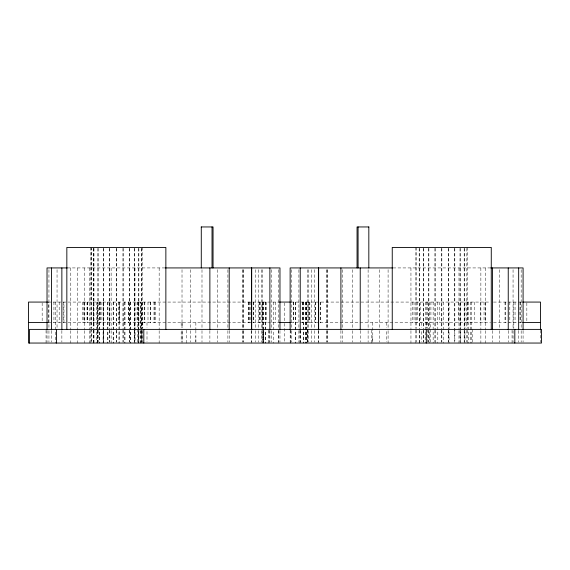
<?xml version="1.0" encoding="UTF-8"?>
<svg xmlns="http://www.w3.org/2000/svg" width="570" height="570" viewBox="0 0 570 570"><rect width="100%" height="100%" fill="white"/><g stroke="black" fill="none" stroke-linecap="round" stroke-linejoin="round"><path stroke-width="0.43" stroke-dasharray="2.85 2.14" d="M48.614 322.563L48.614 302.072M63.975 322.563L63.975 302.072M137.691 342.192L137.691 322.563M195.866 342.192L195.866 336.222M372.787 342.192L372.787 336.222M430.713 342.192L430.713 322.563M520.389 302.072L520.025 312.317L520.389 322.563M67.36 267.929L164.901 267.929M393.001 267.929L490.535 267.929M48.087 302.072L278.83 302.072M291.056 302.072L490.642 302.072M493.463 302.072L522.697 302.072M48.087 322.563L278.83 322.563M290.173 322.563L490.642 322.563M493.463 322.563L522.697 322.563M540.503 330.244L540.503 342.192M526.844 302.927L526.844 322.563M523.082 330.678L523.082 342.164M521.165 269.695L521.165 329.795M521.165 330.678L521.165 342.164M520.025 302.072L520.025 322.563M518.672 330.678L518.672 342.164M515.066 302.072L515.066 322.563M513.819 302.072L513.819 328.534M513.064 269.695L513.064 329.795M513.064 330.678L513.064 342.164M512.059 330.244L512.059 343.047M509.822 302.072L509.822 322.563M508.241 330.678L508.241 342.164M505.747 302.072L505.747 322.563M505.027 302.072L505.027 322.563M499.32 269.695L499.32 329.795M499.32 330.678L499.32 342.164M492.494 330.678L492.494 342.164M485.547 267.929L485.547 329.795M485.547 330.678L485.547 343.047M485.284 302.072L485.284 322.563M484.051 302.072L484.051 322.563M480.866 267.929L480.866 329.795M480.866 330.678L480.866 343.047M480.425 302.072L480.425 322.563M474.668 302.072L474.668 322.563M472.501 329.389L472.501 342.192M471.504 302.072L471.504 343.047M470.742 302.072L470.742 343.047M468.497 302.072L468.497 343.047M467.699 247.437L467.699 328.505M467.699 330.244L467.699 343.047M467.158 302.072L467.158 322.563M466.837 248.32L466.787 328.505M466.837 330.244L466.787 342.192M464.928 302.072L464.928 343.047M464.272 248.32L464.272 328.505M464.272 330.244L464.272 342.192M464.172 248.32L464.172 328.505M464.172 330.244L464.172 342.192M460.275 302.072L460.275 343.047M460.168 248.32L460.168 328.505M460.168 330.244L460.168 342.192M460.033 248.32L460.033 328.505M460.033 330.244L460.033 342.192M458.978 267.929L458.978 329.795M458.978 330.678L458.978 343.047M458.415 302.072L458.415 322.563M454.817 248.32L454.853 343.047M454.646 248.32L454.646 328.505M454.646 330.244L454.646 342.192M449.039 302.072L449.039 343.047M448.569 248.32L448.569 328.505M448.569 330.244L448.569 342.192M448.376 248.32L448.376 328.505M448.376 330.244L448.376 342.192M443.218 302.072L443.218 343.047M441.857 248.32L441.857 328.505M441.857 330.244L441.857 342.192M441.665 248.32L441.665 328.505M441.665 330.244L441.665 342.192M439.655 302.072L439.655 322.563M437.803 302.072L437.803 343.047M435.145 248.32L435.131 329.795M435.145 330.244L435.131 343.047M434.953 248.32L434.953 328.505M434.953 330.244L434.953 342.192M433.15 302.072L433.15 343.047M430.913 302.072L430.913 322.563M429.573 302.072L429.573 343.047M428.875 248.32L428.875 328.505M428.875 330.244L428.875 342.192M428.704 248.32L428.704 328.505M428.704 330.244L428.704 342.192M427.564 329.389L427.564 342.192M427.329 302.072L427.329 328.534M426.567 302.072L426.567 328.534M426.396 322.563L426.396 327.686M425.313 302.072L425.313 343.047M423.489 248.32L423.489 328.505M423.489 330.244L423.489 342.192M423.346 248.32L423.346 328.505M423.346 330.244L423.346 342.192M421.38 322.563L421.38 327.686M421.38 331.526L421.38 341.765M420.176 302.072L420.176 322.563M419.349 248.32L419.349 328.505M419.349 330.244L419.349 343.047M419.171 248.32L419.249 328.505M419.171 330.244L419.249 343.047M417.646 302.072L417.646 322.563M416.734 247.437L416.677 328.505M416.677 330.244L416.734 342.192M415.822 247.437L415.822 328.505M415.822 330.244L415.822 343.047M414.027 302.072L414.027 322.563M412.787 302.072L412.787 322.563M410.949 267.929L410.949 329.795M410.949 330.678L410.949 343.047M388.092 269.695L388.092 329.795M388.092 330.678L388.092 343.047M386.446 322.563L386.446 327.686M386.446 331.526L386.446 341.765M379.698 269.695L379.698 329.795M379.698 330.678L379.698 342.164M372.787 322.563L372.787 341.765M371.462 330.244L371.462 343.047M368.113 269.695L368.113 329.795M368.113 330.678L368.113 342.164M360.226 330.678L360.226 342.164M352.374 269.695L352.374 329.795M352.374 330.678L352.374 342.164M342.214 269.695L342.214 329.795M342.214 330.678L342.214 342.164M340.91 330.678L340.91 342.164M327.344 269.695L327.344 329.795M327.344 330.678L327.344 342.164M327.038 269.695L327.038 329.795M327.038 330.678L327.038 342.164M326.824 269.695L326.824 329.795M326.824 330.678L326.824 342.164M320.34 302.072L320.34 322.563M320.19 302.072L320.19 322.563M318.637 330.678L318.637 342.164M318.416 330.678L318.416 343.047M315.538 302.072L315.538 322.563M315.41 302.072L315.41 322.563M314.512 269.695L314.512 329.795M314.512 330.678L314.512 342.164M311.704 269.695L311.704 329.795M311.704 330.678L311.704 342.164M309.845 302.072L309.845 322.563M309.738 302.072L309.738 322.563M308.726 269.695L308.726 329.795M308.726 330.678L308.726 342.164M308.406 302.072L308.406 322.563M307.693 269.695L307.693 329.795M307.693 330.678L307.693 342.164M307.565 329.389L307.565 342.192M307.408 329.389L307.408 342.192M306.567 302.072L306.567 343.047M306.411 302.072L306.411 343.047M306.254 302.072L306.254 322.563M305.812 302.072L305.812 343.047M305.663 302.072L305.663 343.047M303.611 302.072L303.611 343.047M303.475 302.072L303.475 343.047M302.421 302.072L302.421 322.563M302.342 302.072L302.342 322.563M300.226 330.678L300.226 342.164M300.105 330.244L300.105 343.047M299.991 330.244L299.991 343.047M298.894 269.695L298.894 329.795M298.894 330.678L298.894 342.164M295.531 302.072L295.531 343.047M295.459 302.072L295.459 343.047M293.778 302.072L293.778 322.563M293.735 302.072L293.735 322.563M291.555 269.695L291.555 329.795M291.555 330.678L291.555 342.164M290.216 330.244L290.216 343.047M290.173 330.244L290.173 343.047M284.501 302.927L284.501 321.708M284.501 323.411L284.501 342.192M279.97 330.678L279.97 342.164M278.787 330.244L278.83 343.047M278.552 269.695L278.552 329.795M278.552 330.678L278.552 342.164M275.267 302.072L275.224 322.563M273.472 302.072L273.472 343.047M271.213 269.695L271.213 329.795M271.213 330.678L271.213 342.164M269.881 330.678L269.881 342.164M269.012 330.244L269.012 343.047M268.897 330.244L268.897 343.047M266.66 302.072L266.582 322.563M265.527 302.072L265.527 343.047M265.392 302.072L265.392 343.047M263.589 330.244L263.589 342.192M263.433 329.389L263.433 342.192M263.34 302.072L263.34 343.047M263.19 302.072L263.19 343.047M262.749 302.072L262.749 322.563M262.592 302.072L262.592 343.047M262.414 269.695L262.435 343.047M261.381 269.695L261.381 329.795M261.381 330.678L261.381 342.164M260.597 302.072L260.597 322.563M259.264 302.072L259.264 322.563M259.158 302.072L259.158 322.563M258.402 269.695L258.402 329.795M258.402 330.678L258.402 342.164M255.595 269.695L255.595 329.795M255.595 330.678L255.595 342.164M253.593 302.072L253.593 322.563M253.465 302.072L253.465 322.563M251.691 330.678L251.691 343.047M251.47 330.678L251.47 342.164M250.031 302.072L250.031 322.563M249.881 302.072L249.881 322.563M248.812 302.072L248.812 322.563M248.662 302.072L248.662 322.563M243.283 269.695L243.283 329.795M243.283 330.678L243.283 342.164M243.069 269.695L243.069 329.795M243.069 330.678L243.069 342.164M242.77 269.695L242.77 329.795M242.77 330.678L242.77 342.164M229.204 330.678L229.204 342.164M227.893 269.695L227.893 329.795M227.893 330.678L227.893 342.164M217.74 269.695L217.74 329.795M217.74 330.678L217.74 342.164M209.881 330.678L209.881 342.164M201.994 269.695L201.994 329.795M201.994 330.678L201.994 342.164M195.866 322.563L195.866 329.389M195.866 330.244L195.866 341.765M190.416 269.695L190.416 329.795M190.416 330.678L190.416 342.164M186.647 330.244L186.647 343.047M182.208 322.563L182.208 327.686M182.208 331.526L182.208 341.765M182.015 269.695L182.015 329.795M182.015 330.678L182.015 343.047M181.16 322.563L181.16 327.686M181.16 331.526L181.16 341.765M159.158 267.929L159.158 329.795M159.158 330.678L159.158 343.047M155.339 302.072L155.339 322.563M154.142 302.072L154.142 322.563M154.071 302.072L154.071 322.563M150.551 302.072L150.551 322.563M150.409 302.072L150.409 322.563M147.993 302.072L147.993 322.563M147.003 322.563L147.003 327.686M147.003 331.526L147.003 341.765M144.816 302.072L144.816 322.563M144.623 302.072L144.623 322.563M142.806 302.072L142.806 328.534M142.286 247.437L142.286 328.505M142.286 330.244L142.286 343.047M142.037 322.563L142.037 327.686M142.037 331.526L142.037 341.765M141.567 302.072L141.567 343.047M141.431 248.32L141.431 328.505M141.431 330.244L141.431 342.192M141.381 248.32L141.381 328.505M141.381 330.244L141.381 342.192M138.866 248.32L138.866 328.505M138.866 330.244L138.866 342.192M138.767 248.32L138.767 328.505M138.767 330.244L138.767 342.192M138.596 302.072L138.596 343.047M138.51 302.072L138.51 343.047M137.327 302.072L137.327 322.563M137.085 302.072L137.085 322.563M134.983 267.929L134.983 343.047M134.919 302.072L134.919 343.047M134.762 248.32L134.762 328.505M134.762 330.244L134.762 342.192M134.62 248.32L134.62 328.505M134.62 330.244L134.62 342.192M130.395 302.072L130.395 343.047M130.245 302.072L130.245 343.047M129.404 248.32L129.404 328.505M129.404 330.244L129.404 342.192M129.233 248.32L129.233 328.505M129.233 330.244L129.233 342.192M128.592 302.072L128.592 322.563M128.321 302.072L128.321 322.563M124.973 302.072L124.973 343.047M124.809 302.072L124.809 343.047M123.163 248.32L123.163 328.505M123.163 330.244L123.163 342.192M122.97 248.32L122.97 328.505M122.97 330.244L122.97 342.192M119.208 322.563L119.208 302.072L119.159 343.047M118.987 302.072L118.987 343.047M118.93 302.072L118.93 322.563M116.451 248.32L116.451 328.505M116.451 330.244L116.451 342.192M116.252 248.32L116.252 328.505M116.252 330.244L116.252 342.192M113.33 302.072L113.33 343.047M113.166 302.072L113.166 343.047M111.136 267.929L111.136 329.795M111.136 330.678L111.136 343.047M109.818 302.072L109.818 322.563M109.732 248.32L109.732 328.505M109.732 330.244L109.732 342.192M109.54 248.32L109.54 328.505M109.54 330.244L109.54 342.192M107.894 302.072L107.894 343.047M107.751 302.072L107.751 343.047M103.469 248.32L103.469 328.505M103.469 330.244L103.469 342.192M103.298 248.32L103.298 328.505M103.298 330.244L103.298 342.192M103.227 302.072L103.227 343.047M103.106 302.072L103.106 343.047M101.054 302.072L101.054 322.563M100.819 302.072L100.819 322.563M99.636 302.072L99.636 343.047M99.55 302.072L99.55 343.047M98.083 248.32L98.083 328.505M98.083 330.244L98.083 342.192M97.94 248.32L97.94 328.505M97.94 330.244L97.94 342.192M97.577 330.244L97.577 342.192M96.579 302.072L96.579 343.047M93.936 248.32L93.936 328.505M93.936 330.244L93.936 343.047M93.836 248.32L93.836 328.505M93.836 330.244L93.836 343.047M93.765 248.32L93.765 328.505M93.765 330.244L93.765 343.047M93.523 302.072L93.523 322.563M93.323 302.072L93.323 322.563M91.321 247.437L91.321 328.505L91.271 248.32M90.416 247.437L90.416 328.505M90.416 330.244L90.416 343.047M89.241 267.929L89.241 329.795M89.241 330.678L89.241 343.047M87.73 302.072L87.73 322.563M87.588 302.072L87.588 322.563M87.032 302.072L87.032 322.563M84.56 267.929L84.56 329.795M84.56 330.678L84.56 343.047M84.075 302.072L84.075 322.563M84.004 302.072L84.004 322.563M82.8 302.072L82.8 322.563M77.613 267.929L77.613 329.795M77.613 330.678L77.613 343.047M70.794 267.929L70.794 329.795M70.794 330.678L70.794 343.047M63.256 302.072L63.256 322.563M61.866 330.678L61.866 342.164M59.18 302.072L59.18 322.563M57.05 269.695L57.05 328.021M55.518 302.072L55.518 343.047M53.936 302.072L53.936 322.563M51.435 330.678L51.435 342.164M48.942 269.695L48.942 329.795M48.942 330.678L48.942 342.164M47.032 330.678L47.032 342.164M46.056 330.244L46.056 343.047M42.159 302.927L42.159 322.563M140.819 343.047L140.819 302.072L140.776 343.047M97.363 343.047L97.363 302.072L97.32 343.047M91.321 342.192L91.321 330.244L91.271 342.192"/><path stroke-width="0.85" d="M201.189 226.953L213.052 226.953L213.052 267.929M368.918 226.953L357.055 226.953L357.055 267.929M67.36 267.929L47.032 267.929L47.032 329.795M165.314 267.929L279.97 267.929L279.97 329.795M392.488 267.929L290.137 267.929L290.137 329.795M490.72 267.929L523.082 267.929L523.082 329.795M47.673 302.072L28.5 302.072L28.5 343.047L541.5 343.047L541.5 329.389L29.497 329.389L29.497 343.047M279.442 302.072L290.408 302.072M522.697 302.072L540.503 302.072L540.503 329.389M28.5 322.563L47.673 322.563M279.613 322.563L290.28 322.563M522.711 322.563L540.503 322.563M518.672 267.929L518.672 329.795M514.817 329.389L514.817 343.047M508.241 267.929L508.241 329.795M492.494 267.929L492.494 329.795M491.269 329.389L491.269 247.437L392.245 247.437L392.245 329.389M426.31 329.389L426.31 343.047M368.826 226.953L368.826 267.929M360.226 267.929L360.226 329.795M358.081 226.953L358.081 267.929M340.91 267.929L340.91 329.795M318.637 267.929L318.637 329.795M318.416 267.929L318.416 329.795M300.226 267.929L300.226 329.795M269.881 267.929L269.881 329.795M251.691 267.929L251.691 329.795M251.47 267.929L251.47 329.795M229.204 267.929L229.204 329.795M212.026 226.953L212.026 267.929M209.881 267.929L209.881 329.795M201.281 226.953L201.281 267.929M165.863 329.389L165.863 247.437L66.84 247.437L66.84 329.389M143.804 329.389L143.804 343.047M61.866 267.929L61.866 329.795M56.515 329.389L56.515 343.047M51.435 267.929L51.435 329.795"/></g></svg>
